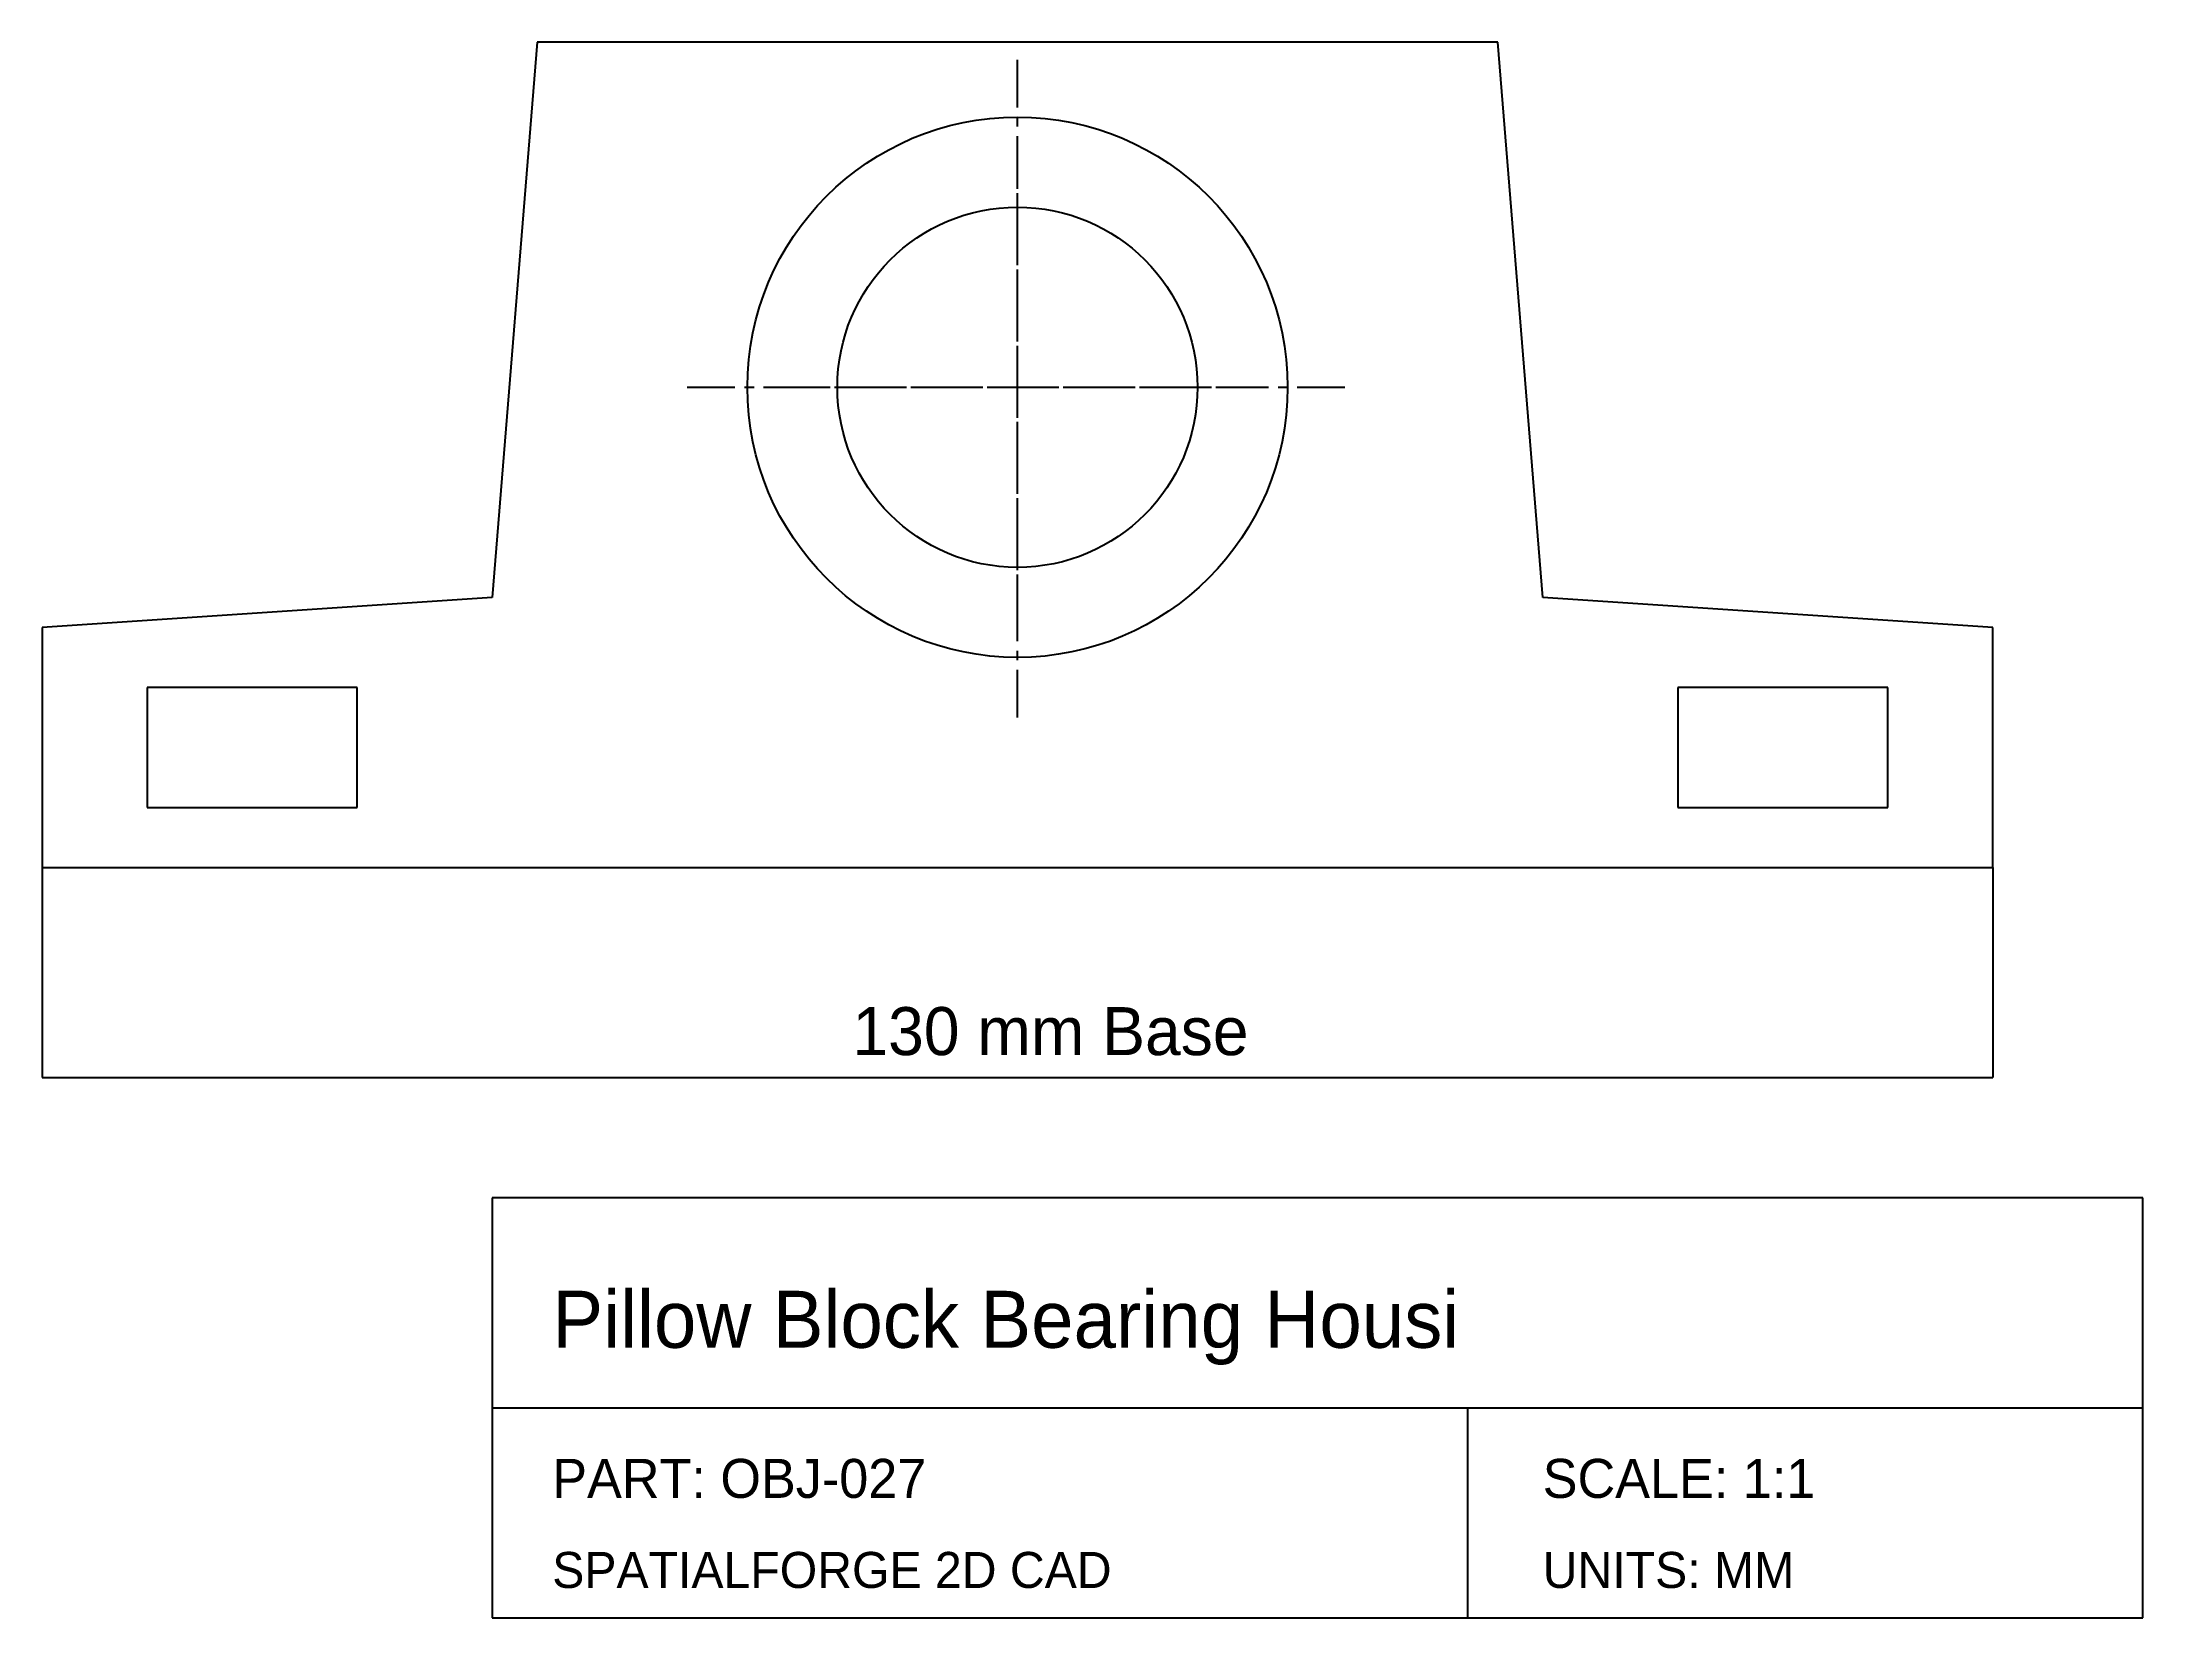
# Model space of a CAD drawing. Header units: millimetres. Extents: x 15 to 155, y -30 to 75.
import ezdxf

# ---------------------------------------------------------------- set-up
doc = ezdxf.new("R2010")
doc.units = ezdxf.units.MM
doc.linetypes.add('CENTER', pattern=[5.08, 3.175, -0.635, 0.635, -0.635])
for name, color, linetype in [('CENTER', 1, 'CENTER'), ('DIM', 3, 'CONTINUOUS'), ('TITLE', 5, 'CONTINUOUS'), ('VISIBLE', 7, 'CONTINUOUS')]:
    doc.layers.add(name, color=color, linetype=linetype)

msp = doc.modelspace()

# ---------------------------------------------------------------- linework, layer by layer
at = {"layer": 'CENTER', "linetype": 'CENTER'}
for p, q in [((80, 30), (80, 74)), ((80, 36), (80, 68)), ((58, 52), (102, 52)), ((64, 52), (96, 52))]:
    msp.add_line(p, q, dxfattribs=at)
at = {"layer": 'DIM'}
for p, q in [((15, 20), (15, 6)), ((145, 20), (145, 6)), ((15, 6), (145, 6))]:
    msp.add_line(p, q, dxfattribs=at)
at = {"layer": 'TITLE', "linetype": 'CONTINUOUS'}
for p, q in [((155, -2), (45, -2)), ((45, -2), (45, -30)), ((155, -30), (155, -2)), ((45, -30), (155, -30))]:
    msp.add_line(p, q, dxfattribs=at)
at = {"layer": 'TITLE'}
for p, q in [((45, -16), (155, -16)), ((110, -30), (110, -16))]:
    msp.add_line(p, q, dxfattribs=at)
at = {"layer": 'VISIBLE', "linetype": 'CONTINUOUS'}
for p, q in [((48, 75), (45, 38)), ((112, 75), (48, 75)), ((115, 38), (112, 75)), ((45, 38), (15, 36)), ((145, 36), (115, 38)), ((15, 36), (15, 20)), ((145, 20), (145, 36)), ((36, 32), (22, 32)), ((22, 32), (22, 24)), ((36, 24), (36, 32)), ((138, 32), (124, 32)), ((124, 32), (124, 24)), ((138, 24), (138, 32)), ((22, 24), (36, 24)), ((124, 24), (138, 24)), ((15, 20), (145, 20))]:
    msp.add_line(p, q, dxfattribs=at)
at = {"layer": 'VISIBLE'}
for radius in [18, 12]:
    msp.add_circle((80, 52), radius, dxfattribs=at)

# ---------------------------------------------------------------- texts
at = {"layer": 'DIM'}
msp.add_text('130 mm Base', height=3.2, dxfattribs=at).set_placement((69, 7.5))
at = {"layer": 'TITLE'}
for s, height, p in [('Pillow Block Bearing Housi', 3.8, (49, -12)), ('PART: OBJ-027', 2.6, (49, -22)), ('SCALE: 1:1', 2.6, (115, -22)), ('SPATIALFORGE 2D CAD', 2.4, (49, -28)), ('UNITS: MM', 2.4, (115, -28))]:
    msp.add_text(s, height=height, dxfattribs=at).set_placement(p)

doc.saveas('drawing.dxf')
